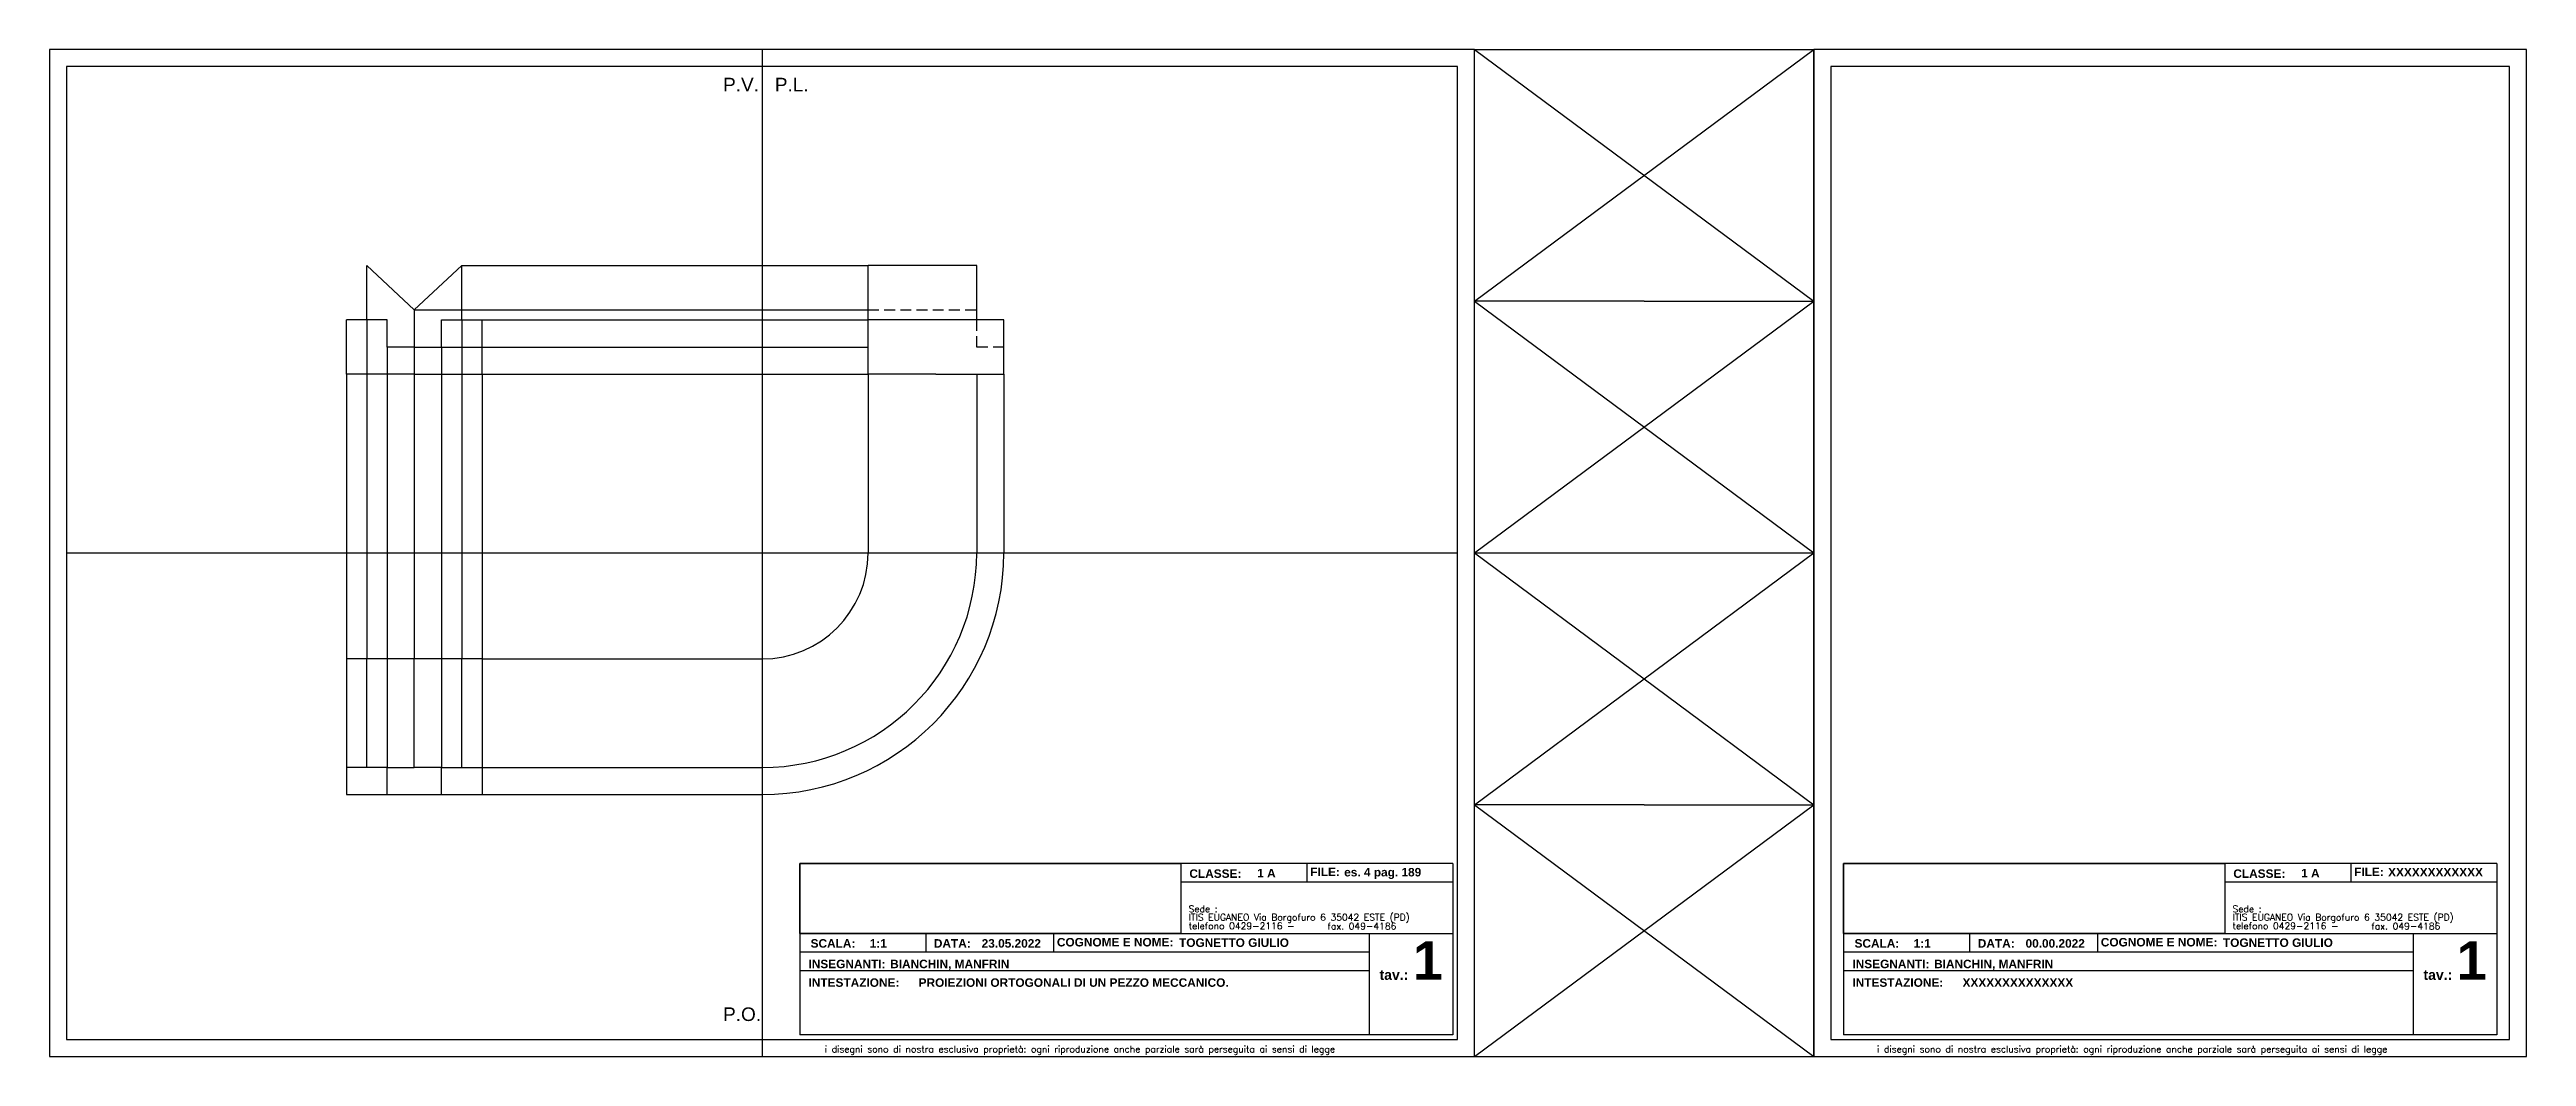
# Model space of a CAD drawing. Extents: x -213 to 517, y -383 to -86.
import ezdxf

# ---------------------------------------------------------------- set-up
doc = ezdxf.new("R2010")
doc.units = 0
doc.linetypes.add('NASCOSTA2', pattern=[4.7625, 3.175, -1.5875])
doc.layers.get('0').update_dxf_attribs({"color": 255, "linetype": 'CONTINUOUS'})
for name, color, linetype in [('Assi', 2, 'CONTINUOUS'), ('Linea Costruzione', 255, 'CONTINUOUS'), ('testo', 2, 'CONTINUOUS')]:
    doc.layers.add(name, color=color, linetype=linetype)
doc.layers.add('linea proiezione', color=7, linetype='CONTINUOUS', transparency=0.6)
doc.layers.add('linea tratteggio', color=255, linetype='NASCOSTA2', transparency=0.25)
doc.styles.add('QUOTE', font='arial.ttf')
doc.styles.add('ROMANS', font='ROMANS.SHX', dxfattribs={"width": 0.65, "height": 8})
doc.styles.add('SANSSERIFBOLD', font='sasb____.pfb', dxfattribs={"height": 3})
picture_1 = doc.add_image_def('image1.jpg', size_in_pixel=(2000, 368))

msp = doc.modelspace()

# ---------------------------------------------------------------- linework, layer by layer
for p, q in [((-2.64, -85.76), (-2.64, -90.76)), ((207.36, -85.76), (307.36, -85.76)), ((207.36, -85.76), (307.36, -160.01)), ((207.36, -160.01), (307.36, -85.76)), ((307.36, -382.76), (307.36, -85.76)), ((257.36, -160.01), (207.36, -160.01)), ((207.36, -160.01), (307.36, -234.26)), ((207.36, -234.26), (307.36, -160.01)), ((257.36, -160.01), (307.36, -160.01)), ((207.36, -234.26), (307.36, -234.26)), ((207.36, -234.26), (307.36, -308.51)), ((207.36, -308.51), (307.36, -234.26)), ((257.36, -308.51), (207.36, -308.51)), ((207.36, -382.76), (307.36, -308.51)), ((207.36, -308.51), (307.36, -382.76)), ((257.36, -308.51), (307.36, -308.51)), ((8.44, -325.84), (8.44, -376.37)), ((200.95, -325.84), (8.44, -325.84)), ((120.79, -325.84), (120.79, -346.52)), ((157.94, -325.84), (157.94, -331.34)), ((200.95, -325.84), (200.95, -376.37)), ((316.1, -325.84), (316.1, -376.37)), ((508.62, -325.84), (316.1, -325.84)), ((428.45, -325.84), (428.45, -346.52)), ((465.61, -325.84), (465.61, -331.34)), ((508.62, -325.84), (508.62, -376.37)), ((200.95, -331.34), (120.79, -331.34)), ((508.62, -331.34), (428.45, -331.34)), ((8.44, -346.52), (200.95, -346.52)), ((45.6, -346.52), (45.6, -352.01)), ((83.29, -346.52), (83.29, -352.01)), ((176.27, -346.52), (176.27, -376.37)), ((316.1, -346.52), (508.62, -346.52)), ((353.26, -346.52), (353.26, -352.01)), ((390.96, -346.52), (390.96, -352.01)), ((483.94, -346.52), (483.94, -376.37)), ((176.27, -352.01), (8.44, -352.01)), ((176.27, -357.5), (8.44, -357.5)), ((483.94, -352.01), (316.1, -352.01)), ((483.94, -357.5), (316.1, -357.5)), ((-2.64, -377.76), (-2.64, -382.76)), ((200.95, -376.37), (8.44, -376.37)), ((508.62, -376.37), (316.1, -376.37)), ((207.36, -382.76), (307.36, -382.76))]:
    msp.add_line(p, q)
at = {"color": 1}
for p, q in [((200.95, -376.37), (200.95, -376.37)), ((508.62, -376.37), (508.62, -376.37))]:
    msp.add_line(p, q, dxfattribs=at)
for points in [[(-212.64, -382.76), (207.36, -382.76), (207.36, -85.76), (-212.64, -85.76)], [(307.36, -382.76), (517.36, -382.76), (517.36, -85.76), (307.36, -85.76)], [(-207.64, -377.76), (202.36, -377.76), (202.36, -90.76), (-207.64, -90.76)], [(312.36, -377.76), (512.36, -377.76), (512.36, -90.76), (312.36, -90.76)]]:
    msp.add_lwpolyline(points, close=True)
at = {"layer": 'Assi'}
for p, q in [((-2.64, -90.76), (-2.64, -377.76)), ((-207.64, -234.26), (202.36, -234.26))]:
    msp.add_line(p, q, dxfattribs=at)
at = {"layer": 'Linea Costruzione'}
for p, q in [((-119.14, -165.51), (-119.14, -149.51)), ((-119.14, -149.51), (-105.14, -162.51)), ((-105.14, -162.51), (-91.14, -149.51)), ((-91.14, -165.51), (-91.14, -149.51)), ((28.61, -165.51), (28.61, -149.51)), ((60.61, -149.51), (28.61, -149.51)), ((60.61, -165.51), (60.61, -149.51)), ((-125.14, -181.51), (-125.14, -165.51)), ((-113.14, -165.51), (-125.14, -165.51)), ((-113.14, -173.51), (-113.14, -165.51)), ((-97.14, -173.51), (-97.14, -165.51)), ((-97.14, -165.51), (-85.14, -165.51)), ((-85.14, -181.51), (-85.14, -165.51)), ((28.61, -181.51), (28.61, -165.51)), ((60.61, -165.51), (28.61, -165.51)), ((68.61, -165.51), (60.61, -165.51)), ((68.61, -181.51), (68.61, -165.51)), ((-105.14, -173.51), (-113.14, -173.51)), ((-105.14, -173.51), (-97.14, -173.51)), ((-105.14, -181.51), (-125.14, -181.51)), ((-105.14, -181.51), (-85.14, -181.51)), ((48.61, -181.51), (28.61, -181.51)), ((48.61, -181.51), (68.61, -181.51)), ((-85.14, -265.51), (-125.14, -265.51)), ((-125.14, -265.51), (-125.14, -305.51)), ((-119.14, -297.51), (-119.14, -265.51)), ((-105.14, -297.51), (-105.14, -265.51)), ((-91.14, -297.51), (-91.14, -265.51)), ((-85.14, -265.51), (-85.14, -305.51)), ((-119.14, -297.51), (-125.14, -297.51)), ((-113.14, -297.51), (-119.14, -297.51)), ((-113.14, -305.51), (-113.14, -297.51)), ((-113.14, -297.51), (-105.14, -297.51)), ((-97.14, -297.51), (-105.14, -297.51)), ((-97.14, -305.51), (-97.14, -297.51)), ((-97.14, -297.51), (-91.14, -297.51)), ((-91.14, -297.51), (-85.14, -297.51)), ((-125.14, -305.51), (-113.14, -305.51)), ((-113.14, -305.51), (-97.14, -305.51)), ((-97.14, -305.51), (-85.14, -305.51))]:
    msp.add_line(p, q, dxfattribs=at)
at = {"layer": 'linea proiezione'}
for p, q in [((-91.14, -149.51), (-2.64, -149.51)), ((-119.14, -165.51), (-119.14, -234.26)), ((-105.14, -162.51), (-2.64, -162.51)), ((-105.14, -162.51), (-105.14, -234.26)), ((-91.14, -165.51), (-91.14, -234.26)), ((-85.14, -165.51), (-2.64, -165.51)), ((-2.64, -162.51), (28.61, -162.51)), ((-2.64, -165.51), (28.61, -165.51)), ((-113.14, -173.51), (-113.14, -234.26)), ((-97.14, -173.51), (-2.64, -173.51)), ((-97.14, -173.51), (-97.14, -234.26)), ((-2.64, -173.51), (28.61, -173.51)), ((-125.14, -181.51), (-125.14, -234.26)), ((-85.14, -181.51), (-2.64, -181.51)), ((-85.14, -181.51), (-85.14, -234.26)), ((-2.64, -181.51), (28.61, -181.51)), ((28.61, -181.51), (28.61, -234.26)), ((60.61, -181.51), (60.61, -234.26)), ((68.61, -181.51), (68.61, -234.26)), ((-125.14, -234.26), (-125.14, -265.51)), ((-119.14, -234.26), (-119.14, -265.51)), ((-113.14, -234.26), (-113.14, -297.51)), ((-105.14, -234.26), (-105.14, -265.51)), ((-97.14, -234.26), (-97.14, -297.51)), ((-91.14, -234.26), (-91.14, -265.51)), ((-85.14, -234.26), (-85.14, -265.51)), ((-85.14, -265.51), (-2.64, -265.51)), ((-85.14, -297.51), (-2.64, -297.51)), ((-85.14, -305.51), (-2.64, -305.51))]:
    msp.add_line(p, q, dxfattribs=at)
msp.add_lwpolyline([(-2.64, -149.51), (28.61, -149.51)], dxfattribs=at)
for radius in [31.25, 63.25, 71.25]:
    msp.add_arc((-2.64, -234.26), radius, 270, 0, dxfattribs=at)
at = {"layer": 'linea tratteggio'}
for p, q in [((28.61, -162.51), (60.61, -162.51)), ((60.61, -173.51), (60.61, -165.51)), ((68.61, -173.51), (60.61, -173.51))]:
    msp.add_line(p, q, dxfattribs=at)

# ---------------------------------------------------------------- texts
at = {"layer": 'testo'}
for s, height, style, p in [('CLASSE:', 2.5, 'SANSSERIFBOLD', (123.3, -330.07)), ('1 A', 2.5, 'SANSSERIFBOLD', (143.29, -329.92)), ('FILE:', 2.5, 'SANSSERIFBOLD', (158.92, -329.57)), ('es. 4 pag. 189', 2.5, 'SANSSERIFBOLD', (168.92, -329.65)), ('CLASSE:', 2.5, 'SANSSERIFBOLD', (430.97, -330.07)), ('1 A ', 2.5, 'SANSSERIFBOLD', (450.96, -329.92)), ('FILE:', 2.5, 'SANSSERIFBOLD', (466.58, -329.57)), ('XXXXXXXXXXXX', 2.5, 'SANSSERIFBOLD', (476.59, -329.65)), ('Sede : ', 1.974, 'ROMANS', (123.08, -340.23)), ('ITIS EUGANEO Via Borgofuro 6 35042 ESTE (PD)', 1.9745, 'ROMANS', (123.08, -342.69)), ('Sede : ', 1.974, 'ROMANS', (430.74, -340.23)), ('ITIS EUGANEO Via Borgofuro 6 35042 ESTE (PD)', 1.9745, 'ROMANS', (430.74, -342.69)), ('SCALA:', 2.5, 'SANSSERIFBOLD', (11.66, -350.65)), ('1:1', 2.5, 'SANSSERIFBOLD', (29.09, -350.65)), ('DATA:', 2.5, 'SANSSERIFBOLD', (47.99, -350.65)), ('23.05.2022', 2.5, 'SANSSERIFBOLD', (62.07, -350.65)), ('COGNOME E NOME:', 2.5, 'SANSSERIFBOLD', (84.25, -350.3)), ('TOGNETTO GIULIO', 2.5, 'SANSSERIFBOLD', (120.25, -350.44)), ('telefono 0429-2116 -  ', 1.9745, 'ROMANS', (123.08, -345.23)), ('fax. 049-4186', 1.9745, 'ROMANS', (163.99, -345.31)), ('1', 11.37, 'SANSSERIFBOLD', (189.15, -360.13)), ('SCALA:', 2.5, 'SANSSERIFBOLD', (319.33, -350.65)), ('1:1', 2.5, 'SANSSERIFBOLD', (336.76, -350.65)), ('DATA:', 2.5, 'SANSSERIFBOLD', (355.66, -350.65)), ('00.00.2022', 2.5, 'SANSSERIFBOLD', (369.73, -350.65)), ('COGNOME E NOME:', 2.5, 'SANSSERIFBOLD', (391.92, -350.3)), ('TOGNETTO GIULIO', 2.5, 'SANSSERIFBOLD', (427.91, -350.44)), ('telefono 0429-2116 -  ', 1.9745, 'ROMANS', (430.74, -345.23)), ('fax. 049-4186', 1.9745, 'ROMANS', (471.66, -345.31)), ('1', 11.37, 'SANSSERIFBOLD', (496.82, -360.13)), ('INSEGNANTI: ', 2.5, 'SANSSERIFBOLD', (11.05, -356.72)), ('BIANCHIN, MANFRIN', 2.5, 'SANSSERIFBOLD', (35.12, -356.72)), ('tav.:', 2.962, 'SANSSERIFBOLD', (179.33, -360.15)), ('INSEGNANTI: ', 2.5, 'SANSSERIFBOLD', (318.71, -356.72)), ('BIANCHIN, MANFRIN', 2.5, 'SANSSERIFBOLD', (342.78, -356.72)), ('tav.:', 2.962, 'SANSSERIFBOLD', (486.99, -360.15)), ('INTESTAZIONE: ', 2.5, 'SANSSERIFBOLD', (11.05, -362.21)), ('PROIEZIONI ORTOGONALI DI UN PEZZO MECCANICO.', 2.5, 'SANSSERIFBOLD', (43.5, -362.21)), ('INTESTAZIONE: ', 2.5, 'SANSSERIFBOLD', (318.71, -362.21)), ('XXXXXXXXXXXXXX', 2.5, 'SANSSERIFBOLD', (351.16, -362.21)), ('i disegni sono di nostra esclusiva proprietà: ogni riproduzione anche parziale sarà perseguita ai sensi di legge', 1.9745, 'ROMANS', (15.85, -381.58)), ('i disegni sono di nostra esclusiva proprietà: ogni riproduzione anche parziale sarà perseguita ai sensi di legge', 1.9745, 'ROMANS', (325.99, -381.58))]:
    msp.add_text(s, height=height, dxfattribs=dict(at, style=style)).set_placement(p)
at = {"layer": 'testo', "char_height": 4, "attachment_point": 1, "style": 'QUOTE'}
for s, insert in [('P.V.', (-14.12, -94.11)), ('P.L.', (1.13, -94.11)), ('P.O.', (-14.12, -368.29))]:
    msp.add_mtext_dynamic_manual_height_columns(s, width=52.4837, gutter_width=12.5, heights=[0], dxfattribs=dict(at, insert=insert))

# ---------------------------------------------------------------- pictures from other files: only their frames are drawn
image = msp.add_image(picture_1, insert=(8.44, -346.52), size_in_units=(112.35, 20.67))
image.dxf.flags = 7
image = msp.add_image(picture_1, insert=(316.1, -346.52), size_in_units=(112.35, 20.67))
image.dxf.flags = 7

doc.saveas('drawing.dxf')
